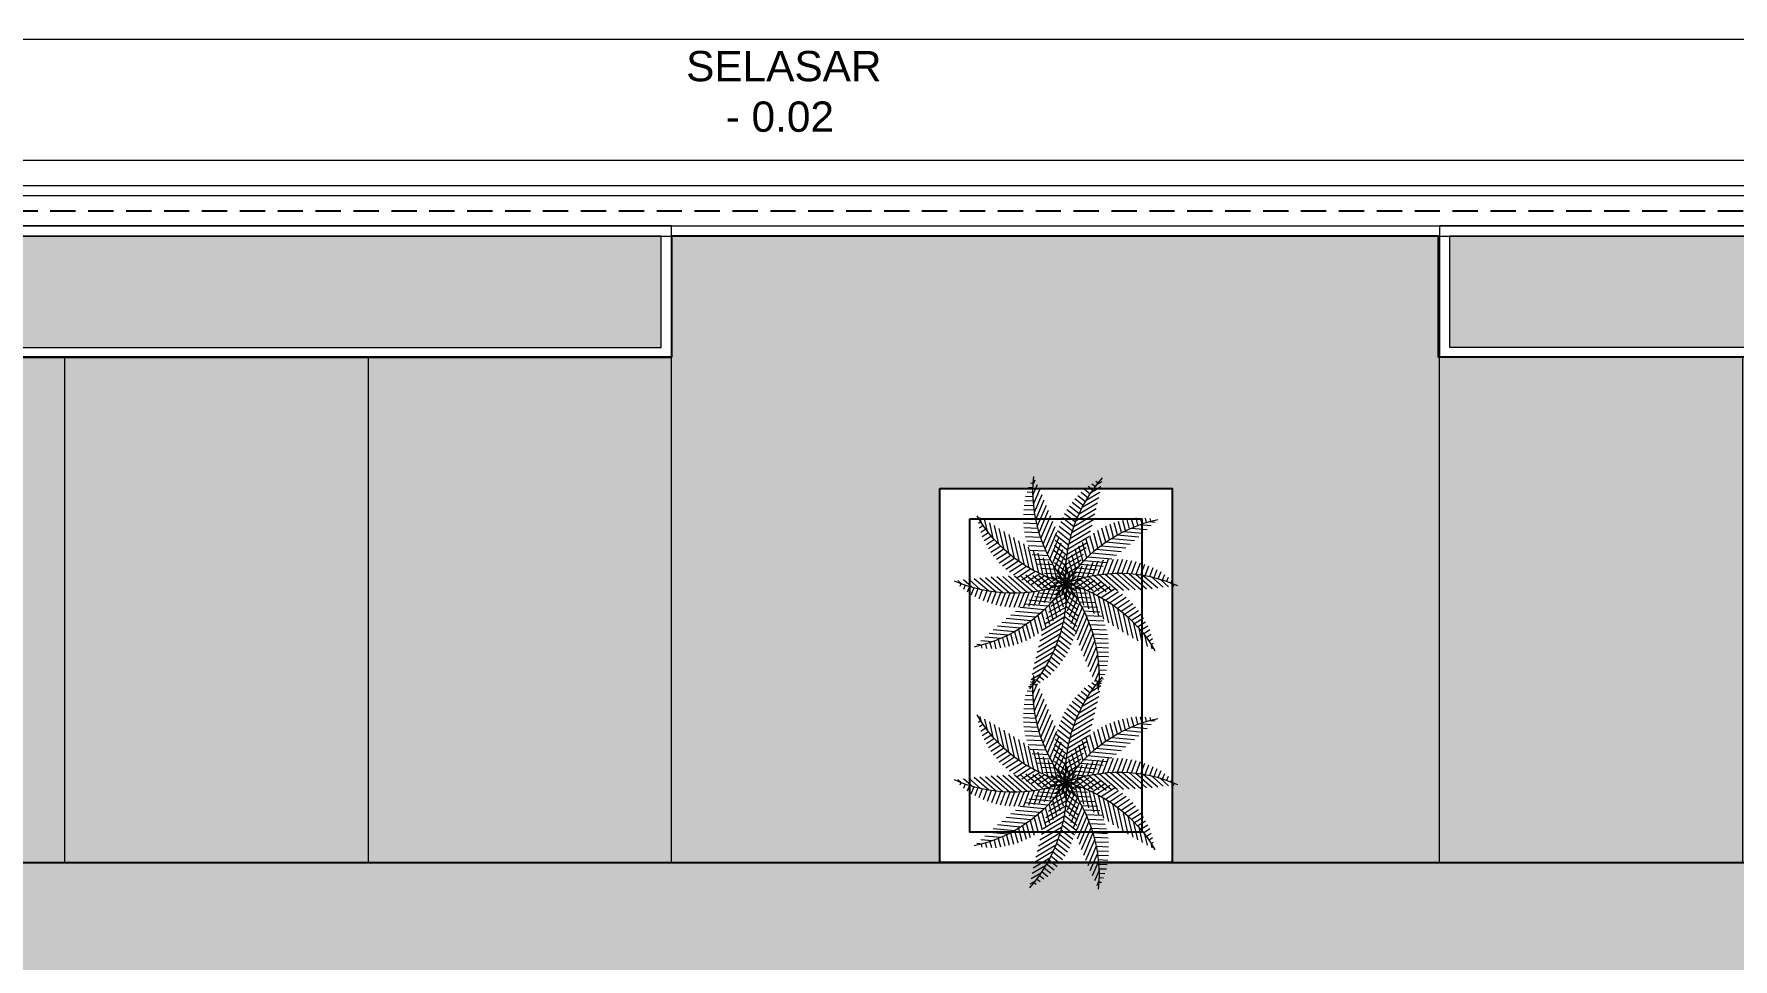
# Model space of a CAD drawing. Header units: inches. Extents: x 0 to 558, y -1 to 295.
# Drawn here: x 326.28 to 343.09, y 124.32 to 133.47 of the extents above; entities that cross this region are included whole.
import ezdxf

# ---------------------------------------------------------------- set-up
doc = ezdxf.new("R2010")
doc.units = ezdxf.units.IN
doc.header["$MEASUREMENT"] = 0
doc.linetypes.add('$0$HIDDEN', pattern=[0.375, 0.25, -0.125])
for name, color, linetype, lineweight in [('ARSIR', 31, 'Continuous', 5), ('ARSIR BETON', 8, 'Continuous', 5), ('DINDING2', 146, 'Continuous', 5), ('lan', 7, 'Continuous', 15), ('NOT', 7, 'Continuous', 20), ('POHON', 98, 'Continuous', 5), ('RUMPUT', 93, 'Continuous', 0), ('SANITAIR', 15, 'Continuous', 9)]:
    doc.layers.add(name, color=color, linetype=linetype, lineweight=lineweight)
doc.layers.add('as', color=1, linetype='Continuous', plot=False)
doc.layers.add('dinding', color=3, linetype='Continuous')
doc.layers.add('LANTAI', color=57, linetype='Continuous')
doc.styles.get("Standard").update_dxf_attribs({"font": 'arial.ttf'})
pattern_1 = [(86.66969, (37.0798, 226.14725), (-0.5066041, 0.569206), [0.142875, -0.934755]), (41.66969, (37.0798, 226.14725), (-0.5066045, 0.5692064), [0.142875, -0.619125]), (131.66969, (37.0798, 226.14725), (-0.5692064, -0.5066045), [0.142875, -0.619125])]

# ---------------------------------------------------------------- blocks, each defined once
blk = doc.blocks.new('DEN-1 BLOK 2')
blk.add_lwpolyline([(25.05, -0.595), (68.1, -0.595)])
at = {"layer": 'as', "linetype": '$0$HIDDEN'}
blk.add_line((0.45, -2.295), (86.35, -2.295), dxfattribs=at)
at = {"layer": 'lan'}
blk.add_line((0.45, -1.795), (86.35, -1.795), dxfattribs=at)
at = {"layer": 'SANITAIR'}
for p, q in [((0.45, -2.045), (86.35, -2.045)), ((0.45, -2.145), (86.35, -2.145)), ((0.45, -2.445), (86.35, -2.445)), ((0.45, -2.545), (86.35, -2.545))]:
    blk.add_line(p, q, dxfattribs=at)
at = {"layer": 'NOT', "insert": (39.365, -0.713), "char_height": 0.3, "attachment_point": 1}
blk.add_mtext_dynamic_manual_height_columns('\\pi0.37623;SELASAR\\P\\pi0.76779;- 0.02', width=2.66173, gutter_width=1, heights=[0], dxfattribs=at)
blk = doc.blocks.new('A$C08441736')
at = {"color": 82}
for p, q in [((0.029, 0.676), (-0.025, 0.737)), ((0.006, 0.747), (-0.02, 0.776)), ((0.003, 0.755), (0.022, 0.762)), ((0.014, 0.725), (0.044, 0.736)), ((0.065, 0.502), (-0.037, 0.619)), ((0.057, 0.555), (-0.033, 0.659)), ((0.046, 0.613), (-0.029, 0.698)), ((0.024, 0.694), (0.064, 0.709)), ((0.033, 0.663), (0.085, 0.683)), ((0.041, 0.632), (0.098, 0.654)), ((0.048, 0.601), (0.113, 0.625)), ((-0.267, 0.469), (-0.221, 0.539)), ((-0.244, 0.446), (-0.195, 0.52)), ((-0.222, 0.421), (-0.17, 0.5)), ((0.072, 0.362), (-0.046, 0.496)), ((0.071, 0.406), (-0.044, 0.537)), ((0.069, 0.453), (-0.04, 0.578)), ((0.055, 0.569), (0.126, 0.596)), ((0.06, 0.537), (0.138, 0.566)), ((0.065, 0.504), (0.148, 0.535)), ((0.068, 0.471), (0.157, 0.504)), ((-0.21, 0.407), (-0.373, 0.444)), ((-0.181, 0.371), (-0.351, 0.409)), ((-0.155, 0.335), (-0.329, 0.374)), ((-0.2, 0.395), (-0.145, 0.479)), ((-0.179, 0.369), (-0.122, 0.456)), ((-0.159, 0.341), (-0.1, 0.431)), ((-0.14, 0.313), (-0.079, 0.405)), ((-0.121, 0.283), (-0.059, 0.377)), ((0.062, 0.239), (-0.052, 0.37)), ((0.067, 0.278), (-0.05, 0.412)), ((0.07, 0.319), (-0.048, 0.454)), ((0.07, 0.438), (0.164, 0.473)), ((0.071, 0.335), (0.174, 0.374)), ((0.072, 0.404), (0.169, 0.44)), ((0.072, 0.37), (0.173, 0.407)), ((-0.131, 0.299), (-0.306, 0.339)), ((-0.11, 0.265), (-0.283, 0.304)), ((-0.09, 0.23), (-0.259, 0.269)), ((-0.103, 0.252), (-0.04, 0.348)), ((-0.085, 0.22), (-0.022, 0.316)), ((-0.069, 0.187), (-0.006, 0.283)), ((0.049, 0.165), (-0.058, 0.288)), ((0.056, 0.202), (-0.053, 0.326)), ((-0.053, 0.153), (0.009, 0.247)), ((0.061, 0.228), (0.168, 0.269)), ((0.065, 0.264), (0.172, 0.305)), ((0.069, 0.3), (0.174, 0.34)), ((0.137, 0.105), (0.122, 0.267)), ((0.164, 0.13), (0.149, 0.295)), ((0.191, 0.157), (0.175, 0.329)), ((0.218, 0.186), (0.202, 0.363)), ((-0.208, 0.133), (-0.367, 0.065)), ((-0.073, 0.196), (-0.235, 0.233)), ((-0.057, 0.163), (-0.216, 0.199)), ((-0.198, 0.128), (-0.204, 0.243)), ((-0.043, 0.13), (-0.183, 0.161)), ((-0.166, 0.111), (-0.171, 0.225)), ((-0.03, 0.097), (-0.157, 0.125)), ((-0.133, 0.093), (-0.138, 0.205)), ((-0.1, 0.072), (-0.105, 0.181)), ((-0.066, 0.05), (-0.071, 0.154)), ((0.041, 0.13), (-0.054, 0.238)), ((0.032, 0.096), (-0.053, 0.194)), ((0.022, 0.063), (-0.052, 0.148)), ((-0.038, 0.117), (0.022, 0.208)), ((-0.033, 0.026), (-0.038, 0.122)), ((-0.024, 0.08), (0.033, 0.167)), ((0.038, 0.117), (0.14, 0.156)), ((0.055, 0.038), (0.045, 0.151)), ((0.047, 0.155), (0.152, 0.194)), ((0.055, 0.192), (0.162, 0.232)), ((0.083, 0.059), (0.071, 0.188)), ((0.11, 0.081), (0.097, 0.224)), ((0.137, 0.001), (0.21, 0.125)), ((-0.174, 0.116), (-0.327, 0.051)), ((-0.142, 0.098), (-0.291, 0.034)), ((-0.199, -0.007), (-0.271, 0.082)), ((-0.111, 0.08), (-0.243, 0.023)), ((-0.162, -0.003), (-0.232, 0.085)), ((-0.081, 0.06), (-0.201, 0.009)), ((-0.123, 0), (-0.191, 0.085)), ((-0.101, 0.001), (-0.168, -0.11)), ((-0.053, 0.041), (-0.157, -0.004)), ((-0.083, 0.002), (-0.148, 0.083)), ((-0.019, 0.064), (-0.129, 0.089)), ((-0.035, -0.024), (-0.128, 0.002)), ((-0.067, 0.002), (-0.125, -0.096)), ((-0.026, 0.021), (-0.113, -0.017)), ((-0.042, 0.002), (-0.102, 0.077)), ((-0.009, 0.032), (-0.101, 0.053)), ((0, 0), (-0.082, 0.023)), ((-0.033, 0.001), (-0.082, -0.08)), ((0, 0), (-0.072, 0.016)), ((0, 0), (-0.053, 0.066)), ((0.012, 0.031), (-0.051, 0.102)), ((0, 0), (-0.049, 0.056)), ((-0.012, 0.041), (0.041, 0.121)), ((0, 0), (-0.007, 0.074)), ((0, 0), (-0.004, 0.085)), ((0, 0), (0.047, 0.071)), ((0, 0), (0.038, 0.064)), ((0, 0), (0.079, 0.03)), ((0, 0), (0.068, 0.029)), ((0.015, 0.04), (0.105, 0.074)), ((0.028, 0.018), (0.019, 0.113)), ((0.026, -0.021), (0.113, 0.017)), ((0.027, 0.079), (0.125, 0.115)), ((0.033, -0.001), (0.082, 0.08)), ((0.035, 0.024), (0.128, -0.002)), ((0.053, -0.041), (0.157, 0.004)), ((0.067, -0.002), (0.125, 0.096)), ((0.068, 0.048), (0.169, 0.02)), ((0.1, 0.072), (0.205, 0.043)), ((0.101, -0.001), (0.168, 0.11)), ((0.123, 0), (0.191, -0.085)), ((0.162, 0.003), (0.232, -0.085)), ((-0.209, -0.009), (-0.294, -0.151)), ((-0.183, -0.149), (-0.294, -0.119)), ((-0.157, -0.123), (-0.267, -0.093)), ((-0.173, -0.004), (-0.256, -0.144)), ((-0.129, -0.098), (-0.238, -0.068)), ((-0.137, -0.001), (-0.21, -0.125)), ((-0.1, -0.072), (-0.205, -0.043)), ((-0.068, -0.048), (-0.169, -0.02)), ((-0.038, -0.117), (-0.14, -0.156)), ((-0.137, -0.105), (-0.122, -0.267)), ((-0.027, -0.079), (-0.125, -0.115)), ((-0.11, -0.081), (-0.097, -0.224)), ((-0.015, -0.04), (-0.105, -0.074)), ((-0.083, -0.059), (-0.071, -0.188)), ((0, 0), (-0.079, -0.03)), ((0, 0), (-0.068, -0.029)), ((-0.055, -0.038), (-0.045, -0.151)), ((0, 0), (-0.047, -0.071)), ((0.012, -0.041), (-0.041, -0.121)), ((0, 0), (-0.038, -0.064)), ((0.024, -0.08), (-0.033, -0.167)), ((-0.032, -0.096), (0.053, -0.194)), ((-0.028, -0.018), (-0.019, -0.113)), ((-0.022, -0.063), (0.052, -0.148)), ((0.038, -0.117), (-0.022, -0.208)), ((-0.012, -0.031), (0.051, -0.102)), ((0, 0), (0.072, -0.016)), ((0, 0), (0.004, -0.085)), ((0, 0), (0.053, -0.066)), ((0, 0), (0.082, -0.023)), ((0, 0), (0.007, -0.074)), ((0, 0), (0.049, -0.056)), ((0.009, -0.032), (0.101, -0.053)), ((0.019, -0.064), (0.129, -0.089)), ((0.03, -0.097), (0.157, -0.125)), ((0.033, -0.026), (0.038, -0.122)), ((0.042, -0.002), (0.102, -0.077)), ((0.066, -0.05), (0.071, -0.154)), ((0.081, -0.06), (0.201, -0.009)), ((0.083, -0.002), (0.148, -0.083)), ((0.1, -0.072), (0.105, -0.181)), ((0.133, -0.093), (0.138, -0.205)), ((0.166, -0.111), (0.171, -0.225)), ((-0.208, -0.176), (-0.318, -0.145)), ((-0.244, -0.217), (-0.228, -0.396)), ((-0.218, -0.186), (-0.202, -0.363)), ((-0.191, -0.157), (-0.175, -0.329)), ((-0.061, -0.228), (-0.168, -0.269)), ((-0.164, -0.13), (-0.149, -0.295)), ((-0.055, -0.192), (-0.162, -0.232)), ((-0.047, -0.155), (-0.152, -0.194)), ((-0.062, -0.239), (0.052, -0.37)), ((-0.056, -0.202), (0.053, -0.326)), ((-0.049, -0.165), (0.058, -0.288)), ((-0.041, -0.13), (0.054, -0.238)), ((0.053, -0.153), (-0.009, -0.247)), ((0.069, -0.187), (0.006, -0.283)), ((0.085, -0.22), (0.022, -0.316)), ((0.043, -0.13), (0.183, -0.161)), ((0.057, -0.163), (0.216, -0.199)), ((0.198, -0.128), (0.204, -0.243)), ((-0.069, -0.3), (-0.174, -0.34)), ((-0.071, -0.335), (-0.174, -0.374)), ((-0.065, -0.264), (-0.172, -0.305)), ((-0.072, -0.362), (0.046, -0.496)), ((-0.07, -0.319), (0.048, -0.454)), ((-0.067, -0.278), (0.05, -0.412)), ((0.103, -0.252), (0.04, -0.348)), ((0.121, -0.283), (0.059, -0.377)), ((0.14, -0.313), (0.079, -0.405)), ((-0.072, -0.37), (-0.173, -0.407)), ((-0.072, -0.404), (-0.169, -0.44)), ((-0.07, -0.438), (-0.164, -0.473)), ((-0.068, -0.471), (-0.157, -0.504)), ((-0.071, -0.406), (0.044, -0.537)), ((-0.069, -0.453), (0.04, -0.578)), ((-0.065, -0.504), (-0.148, -0.535)), ((-0.06, -0.537), (-0.138, -0.566)), ((-0.055, -0.569), (-0.126, -0.596)), ((-0.048, -0.601), (-0.113, -0.625)), ((-0.065, -0.502), (0.037, -0.619)), ((-0.057, -0.555), (0.033, -0.659)), ((-0.041, -0.632), (-0.098, -0.654)), ((-0.033, -0.663), (-0.085, -0.683)), ((-0.024, -0.694), (-0.064, -0.709)), ((-0.046, -0.613), (0.029, -0.698)), ((-0.014, -0.725), (-0.044, -0.736)), ((-0.029, -0.676), (0.025, -0.737)), ((-0.003, -0.755), (-0.022, -0.762)), ((-0.006, -0.747), (0.02, -0.776))]:
    blk.add_line(p, q, dxfattribs=at)
at = {"color": 60}
for p, q in [((-0.435, 0.608), (-0.472, 0.616)), ((-0.441, 0.612), (-0.43, 0.629)), ((-0.415, 0.594), (-0.397, 0.621)), ((-0.389, 0.576), (-0.365, 0.611)), ((-0.373, 0.564), (-0.453, 0.582)), ((-0.323, 0.523), (-0.434, 0.548)), ((-0.28, 0.483), (-0.414, 0.513)), ((-0.363, 0.556), (-0.333, 0.602)), ((-0.338, 0.536), (-0.305, 0.587)), ((-0.314, 0.514), (-0.276, 0.572)), ((-0.29, 0.492), (-0.248, 0.556)), ((-0.243, 0.445), (-0.394, 0.479)), ((-0.717, 0.236), (-0.718, 0.256)), ((-0.685, 0.237), (-0.686, 0.269)), ((-0.653, 0.237), (-0.655, 0.28)), ((-0.621, 0.236), (-0.623, 0.292)), ((-0.589, 0.235), (-0.591, 0.295)), ((-0.556, 0.232), (-0.559, 0.301)), ((-0.524, 0.228), (-0.527, 0.304)), ((-0.492, 0.223), (-0.495, 0.306)), ((-0.459, 0.217), (-0.463, 0.306)), ((-0.427, 0.21), (-0.431, 0.305)), ((-0.394, 0.202), (-0.399, 0.302)), ((-0.362, 0.193), (-0.367, 0.297)), ((-0.329, 0.182), (-0.334, 0.29)), ((-0.297, 0.171), (-0.302, 0.281)), ((-0.264, 0.158), (-0.269, 0.271)), ((-0.709, 0.236), (-0.744, 0.221)), ((-0.634, 0.237), (-0.709, 0.205)), ((-0.569, 0.233), (-0.673, 0.188)), ((-0.511, 0.226), (-0.637, 0.172)), ((-0.458, 0.217), (-0.6, 0.156)), ((-0.409, 0.206), (-0.562, 0.14)), ((-0.364, 0.193), (-0.525, 0.125)), ((-0.322, 0.18), (-0.486, 0.109)), ((-0.282, 0.165), (-0.447, 0.094)), ((-0.244, 0.15), (-0.408, 0.079)), ((-0.438, -0.068), (-0.5, 0.01)), ((-0.406, -0.057), (-0.471, 0.025)), ((-0.374, -0.046), (-0.441, 0.038)), ((-0.34, -0.036), (-0.409, 0.05)), ((-0.306, -0.027), (-0.377, 0.061)), ((-0.272, -0.02), (-0.343, 0.07)), ((-0.236, -0.013), (-0.308, 0.077)), ((-0.614, -0.156), (-0.652, -0.109)), ((-0.586, -0.139), (-0.629, -0.086)), ((-0.546, -0.117), (-0.616, -0.235)), ((-0.558, -0.124), (-0.606, -0.064)), ((-0.529, -0.109), (-0.581, -0.044)), ((-0.498, -0.094), (-0.577, -0.226)), ((-0.499, -0.094), (-0.555, -0.024)), ((-0.452, -0.074), (-0.537, -0.217)), ((-0.469, -0.081), (-0.528, -0.007)), ((-0.408, -0.057), (-0.498, -0.207)), ((-0.366, -0.044), (-0.458, -0.197)), ((-0.325, -0.032), (-0.417, -0.187)), ((-0.285, -0.023), (-0.376, -0.175)), ((-0.247, -0.015), (-0.335, -0.163)), ((-0.712, -0.226), (-0.732, -0.259)), ((-0.719, -0.231), (-0.731, -0.215)), ((-0.693, -0.211), (-0.713, -0.186)), ((-0.668, -0.192), (-0.694, -0.159)), ((-0.652, -0.181), (-0.694, -0.251)), ((-0.641, -0.174), (-0.676, -0.13)), ((-0.597, -0.146), (-0.655, -0.243)), ((-0.275, -0.257), (-0.379, -0.228)), ((-0.254, -0.229), (-0.361, -0.2)), ((-0.232, -0.202), (-0.341, -0.172)), ((-0.348, -0.37), (-0.435, -0.346)), ((-0.332, -0.341), (-0.423, -0.316)), ((-0.314, -0.313), (-0.41, -0.286)), ((-0.295, -0.285), (-0.396, -0.257)), ((-0.322, -0.326), (-0.307, -0.492)), ((-0.297, -0.286), (-0.281, -0.46)), ((-0.27, -0.25), (-0.254, -0.429)), ((-0.405, -0.487), (-0.464, -0.471)), ((-0.392, -0.457), (-0.459, -0.439)), ((-0.379, -0.428), (-0.452, -0.408)), ((-0.364, -0.399), (-0.444, -0.377)), ((-0.397, -0.469), (-0.387, -0.582)), ((-0.373, -0.416), (-0.36, -0.552)), ((-0.348, -0.368), (-0.334, -0.522)), ((-0.417, -0.517), (-0.47, -0.503)), ((-0.427, -0.548), (-0.468, -0.536)), ((-0.437, -0.578), (-0.468, -0.57)), ((-0.446, -0.609), (-0.466, -0.604)), ((-0.444, -0.601), (-0.44, -0.64)), ((-0.421, -0.529), (-0.414, -0.611))]:
    blk.add_line(p, q, dxfattribs=at)
for p, q in [((0.421, 0.529), (0.414, 0.611)), ((0.444, 0.601), (0.44, 0.64)), ((0.322, 0.326), (0.307, 0.492)), ((0.348, 0.368), (0.334, 0.522)), ((0.373, 0.416), (0.36, 0.552)), ((0.397, 0.469), (0.387, 0.582)), ((0.417, 0.517), (0.47, 0.503)), ((0.427, 0.548), (0.468, 0.536)), ((0.437, 0.578), (0.468, 0.57)), ((0.446, 0.609), (0.466, 0.604)), ((0.27, 0.25), (0.254, 0.429)), ((0.297, 0.286), (0.281, 0.46)), ((0.348, 0.37), (0.435, 0.346)), ((0.364, 0.399), (0.444, 0.377)), ((0.379, 0.428), (0.452, 0.408)), ((0.392, 0.457), (0.459, 0.439)), ((0.405, 0.487), (0.464, 0.471)), ((0.275, 0.257), (0.379, 0.228)), ((0.295, 0.285), (0.396, 0.257)), ((0.314, 0.313), (0.41, 0.286)), ((0.332, 0.341), (0.423, 0.316)), ((0.652, 0.181), (0.694, 0.251)), ((0.712, 0.226), (0.732, 0.259)), ((0.157, 0.123), (0.267, 0.093)), ((0.183, 0.149), (0.294, 0.119)), ((0.208, 0.176), (0.318, 0.145)), ((0.209, 0.009), (0.294, 0.151)), ((0.232, 0.202), (0.341, 0.172)), ((0.247, 0.015), (0.335, 0.163)), ((0.254, 0.229), (0.361, 0.2)), ((0.285, 0.023), (0.376, 0.175)), ((0.325, 0.032), (0.417, 0.187)), ((0.366, 0.044), (0.458, 0.197)), ((0.408, 0.057), (0.498, 0.207)), ((0.452, 0.074), (0.537, 0.217)), ((0.498, 0.094), (0.577, 0.226)), ((0.546, 0.117), (0.616, 0.235)), ((0.558, 0.124), (0.606, 0.064)), ((0.586, 0.139), (0.629, 0.086)), ((0.597, 0.146), (0.655, 0.243)), ((0.614, 0.156), (0.652, 0.109)), ((0.641, 0.174), (0.676, 0.13)), ((0.668, 0.192), (0.694, 0.159)), ((0.693, 0.211), (0.713, 0.186)), ((0.719, 0.231), (0.731, 0.215)), ((0.199, 0.007), (0.271, -0.082)), ((0.236, 0.013), (0.308, -0.077)), ((0.272, 0.02), (0.343, -0.07)), ((0.306, 0.027), (0.377, -0.061)), ((0.34, 0.036), (0.409, -0.05)), ((0.374, 0.046), (0.441, -0.038)), ((0.406, 0.057), (0.471, -0.025)), ((0.438, 0.068), (0.5, -0.01)), ((0.469, 0.081), (0.528, 0.007)), ((0.499, 0.094), (0.555, 0.024)), ((0.529, 0.109), (0.581, 0.044)), ((0.142, -0.098), (0.291, -0.034)), ((0.174, -0.116), (0.327, -0.051)), ((0.208, -0.133), (0.367, -0.065)), ((0.244, -0.15), (0.408, -0.079)), ((0.282, -0.165), (0.447, -0.094)), ((0.322, -0.18), (0.486, -0.109)), ((0.09, -0.23), (0.259, -0.269)), ((0.264, -0.158), (0.269, -0.271)), ((0.297, -0.171), (0.302, -0.281)), ((0.329, -0.182), (0.334, -0.29)), ((0.362, -0.193), (0.367, -0.297)), ((0.364, -0.193), (0.525, -0.125)), ((0.394, -0.202), (0.399, -0.302)), ((0.409, -0.206), (0.562, -0.14)), ((0.427, -0.21), (0.431, -0.305)), ((0.458, -0.217), (0.6, -0.156)), ((0.459, -0.217), (0.463, -0.306)), ((0.492, -0.223), (0.495, -0.306)), ((0.511, -0.226), (0.637, -0.172)), ((0.524, -0.228), (0.527, -0.304)), ((0.556, -0.232), (0.559, -0.301)), ((0.569, -0.233), (0.673, -0.188)), ((0.589, -0.235), (0.591, -0.295)), ((0.621, -0.236), (0.623, -0.292)), ((0.634, -0.237), (0.709, -0.205)), ((0.653, -0.237), (0.655, -0.28)), ((0.685, -0.237), (0.686, -0.269)), ((0.709, -0.236), (0.744, -0.221)), ((0.717, -0.236), (0.718, -0.256)), ((0.159, -0.341), (0.1, -0.431)), ((0.11, -0.265), (0.283, -0.304)), ((0.131, -0.299), (0.306, -0.339)), ((0.155, -0.335), (0.329, -0.374)), ((0.179, -0.369), (0.122, -0.456)), ((0.2, -0.395), (0.145, -0.479)), ((0.222, -0.421), (0.17, -0.5)), ((0.181, -0.371), (0.351, -0.409)), ((0.244, -0.446), (0.195, -0.52)), ((0.21, -0.407), (0.373, -0.444)), ((0.267, -0.469), (0.221, -0.539)), ((0.243, -0.445), (0.394, -0.479)), ((0.28, -0.483), (0.414, -0.513)), ((0.29, -0.492), (0.248, -0.556)), ((0.314, -0.514), (0.276, -0.572)), ((0.338, -0.536), (0.305, -0.587)), ((0.323, -0.523), (0.434, -0.548)), ((0.363, -0.556), (0.333, -0.602)), ((0.389, -0.576), (0.365, -0.611)), ((0.373, -0.564), (0.453, -0.582)), ((0.415, -0.594), (0.397, -0.621)), ((0.435, -0.608), (0.472, -0.616)), ((0.441, -0.612), (0.43, -0.629))]:
    blk.add_line(p, q)
at = {"color": 106}
for p, q in [((0.244, 0.217), (0.228, 0.396)), ((0.173, 0.004), (0.256, 0.144)), ((0.129, 0.098), (0.238, 0.068)), ((0.111, -0.08), (0.243, -0.023)), ((0.073, -0.196), (0.235, -0.233)), ((0.231, -0.144), (0.236, -0.258))]:
    blk.add_line(p, q, dxfattribs=at)
at = {"color": 85}
blk.add_line((-0.231, 0.144), (-0.236, 0.258), dxfattribs=at)
at = {"color": 82}
for centre, start, end in [((-0.975, 0.381), 338.6598, 23.6829), ((-1.013, -0.265), 14.6598, 59.6829), ((-0.664, -0.81), 50.6598, 95.6829), ((-0.061, -1.045), 86.6598, 131.6829), ((0.565, -0.882), 122.6598, 167.6829), ((0.975, -0.381), 158.6598, 203.6829)]:
    blk.add_arc(centre, 1.047, start, end, dxfattribs=at)
for centre, start, end in [((-0.565, 0.882), 302.6598, 347.6829), ((0.061, 1.045), 266.6598, 311.6829), ((0.664, 0.81), 230.6598, 275.6829), ((1.013, 0.265), 194.6598, 239.6829)]:
    blk.add_arc(centre, 1.047, start, end)

msp = doc.modelspace()

# ---------------------------------------------------------------- hatches: boundary and pattern name
at = {"layer": 'ARSIR'}
h = msp.add_hatch(dxfattribs=at)
h.set_pattern_fill('AR-HBONE', color=256, scale=0.1, style=0)
h.set_pattern_definition([(48.3303, (269.9467, 118.0756), (-0.0328619, 0.5647301), [1.2, -0.4]), (138.3303, (270.2126, 118.37438), (-0.0328619, 0.5647301), [1.2, -0.4])])
edge = h.paths.add_edge_path()
edge.add_line((395.42, 171.6524), (394.22, 171.6524))
edge.add_line((394.22, 171.6524), (394.22, 133.2715))
edge.add_arc((380.22, 133.2715), 14, 270, 360, ccw=False)
edge.add_line((380.22, 119.2715), (283.2125, 119.2715))
edge.add_line((283.2125, 119.2715), (283.2125, 118.0715))
edge.add_line((283.2125, 118.0715), (380.22, 118.0715))
edge.add_arc((380.22, 133.2715), 15.2, 270, 360)
edge.add_line((395.42, 133.2715), (395.42, 171.6524))
h = msp.add_hatch(dxfattribs=at)
h.set_pattern_fill('HEX', color=256, scale=0.05, style=0)
h.set_pattern_definition([(0, (146.7698, 226.14725), (0, 0.274963), [0.15875, -0.3175]), (120, (146.7698, 226.14725), (-0.23812494, -0.1374815), [0.15875, -0.3175]), (60, (146.92855, 226.14725), (-0.23812494, 0.1374815), [0.15875, -0.3175])])
h.paths.add_polyline_path([(337.5373, 128.9715), (337.5373, 125.2715), (370.1722, 125.2715), (370.1722, 130.2715), (340.1722, 130.2715), (340.1722, 131.4715), (332.5823, 131.4715), (332.5823, 130.2715), (296.5823, 130.2715), (296.5823, 125.2715), (335.2373, 125.2715), (335.2373, 128.9715)])
at = {"layer": 'ARSIR BETON'}
h = msp.add_hatch(dxfattribs=at)
h.set_pattern_fill('AR-HBONE', color=256, scale=0.004, style=0)
h.set_pattern_definition([(45, (37.0798, 226.14725), (6e-17, 0.5747364), [1.2192, -0.4064]), (135, (37.36716, 226.4346), (6e-17, 0.5747364), [1.2192, -0.4064])])
edge = h.paths.add_edge_path()
edge.add_arc((191.2828, 190.0679), 14, 90, 180)
edge.add_line((177.2828, 190.0679), (177.2828, 133.2715))
edge.add_arc((191.2827, 133.2715), 14, 179.99992, 263.11919)
edge.add_line((189.6055, 119.3724), (189.6055, 112.3227))
edge.add_line((189.6055, 112.3227), (189.7055, 112.3227))
edge.add_line((189.7055, 112.3227), (189.7055, 112.2227))
edge.add_line((189.7055, 112.2227), (201.7055, 112.2227))
edge.add_line((201.7055, 112.2227), (201.7055, 119.2715))
edge.add_line((201.7055, 119.2715), (380.22, 119.2715))
edge.add_arc((380.22, 133.2715), 14, 270, 360)
edge.add_line((394.22, 133.2715), (394.22, 186.8365))
edge.add_arc((380.07, 186.8365), 14.15, 0.00002, 89.99998)
edge.add_line((380.07, 200.9865), (288.3873, 200.9865))
edge.add_arc((288.3873, 203.9865), 3, 180, 270, ccw=False)
edge.add_line((285.3873, 203.9865), (285.3986, 204.9823))
edge.add_line((285.3986, 204.9823), (271.3873, 205.1475))
edge.add_line((271.3873, 205.1475), (271.3873, 204.9086))
edge.add_arc((270.5466, 204.9086), 0.8408, 270, 359.99999, ccw=False)
edge.add_line((270.5466, 204.0679), (191.2828, 204.0679))
edge = h.paths.add_edge_path()
edge.add_line((191.2672, 197.9562), (265.7566, 197.9585))
edge.add_arc((265.7568, 189.203), 8.7555, 41.343, 90.00169, ccw=False)
edge.add_line((272.3302, 194.9865), (332.5823, 194.9865))
edge.add_line((332.5823, 194.9865), (332.5823, 191.8715))
edge.add_line((332.5823, 191.8715), (340.1822, 191.8715))
edge.add_line((340.1822, 191.8715), (340.1822, 194.9865))
edge.add_line((340.1822, 194.9865), (380.07, 194.9865))
edge.add_arc((380.07, 186.8365), 8.15, 0, 90, ccw=False)
edge.add_line((388.22, 186.8365), (388.22, 163.1715))
edge.add_line((388.22, 163.1715), (388.22, 157.7117))
edge.add_line((388.22, 157.7117), (388.22, 133.2715))
edge.add_arc((380.22, 133.2715), 8, -90, 0, ccw=False)
edge.add_line((380.22, 125.2715), (191.2828, 125.2715))
edge.add_arc((191.185, 133.1732), 7.9023, 180.12317, 270.70845, ccw=False)
edge.add_line((183.2828, 133.1562), (183.2675, 189.9541))
edge.add_arc((191.2675, 189.9563), 8, 90.00169, 180.01541, ccw=False)
at = {"layer": 'RUMPUT'}
h = msp.add_hatch(dxfattribs=at)
h.set_pattern_fill('GRASS', color=256, scale=0.03, angle=356.66969, style=0)
h.set_pattern_definition(pattern_1)
edge = h.paths.add_edge_path()
edge.add_line((394.22, 171.6524), (402.698, 171.6524))
edge.add_line((402.698, 171.6524), (406.8633, 171.9326))
edge.add_line((406.8633, 171.9326), (407.1349, 173.6574))
edge.add_line((407.1349, 173.6574), (416.4205, 172.1948))
edge.add_line((416.4205, 172.1948), (417.0895, 176.4425))
edge.add_line((417.0895, 176.4425), (434.0908, 173.7645))
edge.add_line((434.0908, 173.7645), (442.2259, 174.3118))
edge.add_line((442.2259, 174.3118), (445.141, 192.7643))
edge.add_line((445.141, 192.7643), (418.5729, 196.9616))
edge.add_line((418.5729, 196.9616), (402.3997, 199.5091))
edge.add_line((402.3997, 199.5091), (401.9329, 196.5456))
edge.add_line((401.9329, 196.5456), (390.18, 198.3869))
edge.add_arc((380.07, 186.8365), 15.35, 48.80437, 90)
edge.add_line((380.07, 202.1865), (288.3873, 202.1865))
edge.add_arc((288.3873, 203.9865), 1.8, 180, 270, ccw=False)
edge.add_line((286.5873, 203.9865), (286.5873, 204.7646))
edge.add_line((286.5873, 204.7646), (489.7232, 202.4653))
edge.add_line((489.7232, 202.4653), (489.009, 190.7748))
edge.add_line((489.009, 190.7748), (447.5074, 192.7549))
edge.add_line((447.5074, 192.7549), (448.3956, 174.0667))
edge.add_line((448.3956, 174.0667), (421.3302, 172.0652))
edge.add_line((421.3302, 172.0652), (401.0645, 170.836))
edge.add_line((401.0645, 170.836), (400.9341, 157.9843))
edge.add_line((400.9341, 157.9843), (400.8036, 145.1327))
edge.add_line((400.8036, 145.1327), (400.9017, 135.2859))
edge.add_line((400.9017, 135.2859), (401.5003, 132.6794))
edge.add_line((401.5003, 132.6794), (401.2595, 116.478))
edge.add_line((401.2595, 116.478), (378.6535, 115.7086))
edge.add_line((378.6535, 115.7086), (368.9216, 115.7377))
edge.add_line((368.9216, 115.7377), (346.0892, 112.9076))
edge.add_line((346.0892, 112.9076), (341.1309, 112.1001))
edge.add_line((341.1309, 112.1001), (333.7244, 111.8362))
edge.add_line((333.7244, 111.8362), (331.0738, 112.2718))
edge.add_line((331.0738, 112.2718), (324.3803, 115.2754))
edge.add_line((324.3803, 115.2754), (321.6092, 115.9684))
edge.add_line((321.6092, 115.9684), (289.1333, 113.6571))
edge.add_line((289.1333, 113.6571), (289.1333, 118.0715))
edge.add_line((289.1333, 118.0715), (380.22, 118.0715))
edge.add_arc((380.22, 133.2715), 15.2, 270, 360)
edge.add_line((395.42, 133.2715), (395.42, 171.6524))
h = msp.add_hatch(dxfattribs=at)
h.set_pattern_fill('GRASS', color=256, scale=0.03, angle=356.66969, style=0)
h.set_pattern_definition(pattern_1)
edge = h.paths.add_edge_path()
edge.add_line((344.5373, 163.1715), (345.8998, 163.1715))
edge.add_line((345.8998, 163.1715), (345.8998, 163.2715))
edge.add_line((345.8998, 163.2715), (386.92, 163.2715))
edge.add_line((386.92, 163.2715), (386.92, 186.8365))
edge.add_arc((380.07, 186.8365), 6.85, 0, 90)
edge.add_line((380.07, 193.6865), (340.2822, 193.6865))
edge.add_line((340.2822, 193.6865), (340.2822, 191.8715))
edge.add_line((340.2822, 191.8715), (379.3378, 191.8715))
edge.add_arc((379.3373, 189.1215), 2.75, 0.00019, 89.98953, ccw=False)
edge.add_line((382.0873, 189.1215), (382.0873, 172.5215))
edge.add_line((382.0873, 172.5215), (344.5373, 172.5215))
edge.add_line((344.5373, 172.5215), (344.5373, 163.1715))
edge = h.paths.add_edge_path()
edge.add_line((345.8998, 152.6715), (344.5373, 152.6715))
edge.add_line((344.5373, 152.6715), (344.5373, 150.8215))
edge.add_line((344.5373, 150.8215), (382.0873, 150.8215))
edge.add_line((382.0873, 150.8215), (382.0873, 134.2215))
edge.add_arc((379.3373, 134.2215), 2.75, 270, 360, ccw=False)
edge.add_line((379.3373, 131.4715), (340.2822, 131.4715))
edge.add_line((340.2822, 131.4715), (340.2822, 130.3715))
edge.add_line((340.2822, 130.3715), (370.2822, 130.3715))
edge.add_line((370.2822, 130.3715), (370.2822, 126.5715))
edge.add_line((370.2822, 126.5715), (380.22, 126.5715))
edge.add_arc((380.22, 133.2715), 6.7, 270, 360)
edge.add_line((386.92, 133.2715), (386.92, 157.6117))
edge.add_line((386.92, 157.6117), (382.0873, 157.6117))
edge.add_line((382.0873, 157.6117), (382.0873, 152.5715))
edge.add_line((382.0873, 152.5715), (345.8998, 152.5715))
edge.add_line((345.8998, 152.5715), (345.8998, 152.6715))
h = msp.add_hatch(dxfattribs=at)
h.set_pattern_fill('GRASS', color=256, scale=0.03, angle=356.66969, style=0)
h.set_pattern_definition(pattern_1)
edge = h.paths.add_edge_path()
edge.add_line((296.4823, 126.5716), (296.4823, 130.3681))
edge.add_line((296.4823, 130.3681), (332.4823, 130.3681))
edge.add_line((332.4823, 130.3681), (332.4823, 131.4715))
edge.add_line((332.4823, 131.4715), (293.4373, 131.4715))
edge.add_arc((293.4373, 134.2215), 2.75, 180, 270, ccw=False)
edge.add_line((290.6873, 134.2215), (290.6873, 146.8315))
edge.add_line((290.6873, 146.8315), (266.1873, 146.8315))
edge.add_line((266.1873, 146.8315), (266.1873, 134.2215))
edge.add_arc((263.4373, 134.2215), 2.75, 270, 360, ccw=False)
edge.add_line((263.4373, 131.4715), (230.5822, 131.4715))
edge.add_line((230.5822, 131.4715), (230.5822, 125.7715))
edge.add_arc((230.9822, 125.7715), 0.4, 180, 270)
edge.add_line((230.9822, 125.3715), (231.9822, 125.3715))
edge.add_arc((231.9822, 125.7715), 0.4, 270, 360)
edge.add_line((232.3822, 125.7715), (232.3822, 130.3715))
edge.add_line((232.3822, 130.3715), (262.5822, 130.3715))
edge.add_line((262.5822, 130.3715), (262.5822, 126.5716))
edge.add_line((262.5822, 126.5716), (296.4823, 126.5716))
h.paths.add_polyline_path([(284.185, 144.4992), (284.1822, 144.4607), (288.6128, 144.1071), (288.6032, 144.0035), (288.5816, 143.7583), (288.5544, 143.513), (288.5161, 143.2733), (288.4781, 143.0337), (288.4345, 142.794), (288.3799, 142.5596), (288.3255, 142.3255), (288.1946, 141.8677), (288.1238, 141.6389), (288.0423, 141.4156), (287.9604, 141.1978), (287.8734, 140.9742), (287.7807, 140.7617), (287.6825, 140.5495), (287.579, 140.337), (287.4755, 140.1298), (287.3613, 139.9229), (287.2467, 139.7212), (287.1268, 139.5198), (287.0018, 139.3237), (286.8708, 139.1328), (286.7346, 138.9422), (286.5984, 138.7569), (286.4569, 138.5772), (286.3096, 138.3974), (286.1626, 138.2177), (286.0048, 138.0487), (285.8466, 137.8798), (285.6888, 137.7111), (285.5199, 137.553), (285.3509, 137.3952), (285.182, 137.2426), (285.0022, 137.09), (284.8225, 136.9483), (284.6427, 136.8068), (284.4574, 136.665), (284.2668, 136.5344), (284.076, 136.4034), (283.8798, 136.2783), (283.6785, 136.1585), (283.4768, 136.0439), (283.2754, 135.9349), (283.0682, 135.8262), (282.8557, 135.728), (282.6432, 135.6301), (282.431, 135.5374), (282.2129, 135.4503), (281.9949, 135.3685), (281.7716, 135.2922), (281.5483, 135.2159), (281.3194, 135.1504), (281.0905, 135.0905), (280.862, 135.0306), (280.6276, 134.9818), (280.3934, 134.9379), (280.159, 134.8944), (279.9194, 134.8619), (279.6797, 134.8292), (279.4344, 134.8073), (279.1948, 134.7909), (278.9495, 134.7801), (278.7046, 134.7745), (278.5792, 134.7745), (278.4483, 134.7745), (278.187, 134.7801), (277.9309, 134.7909), (277.6749, 134.8128), (277.4241, 134.84), (277.1736, 134.8672), (276.9231, 134.9055), (276.6723, 134.9543), (276.4271, 135.0034), (276.1822, 135.0581), (275.9425, 135.1232), (275.7025, 135.1887), (275.4684, 135.2594), (275.2343, 135.3413), (275.0054, 135.4284), (274.7766, 135.5155), (274.5477, 135.6137), (274.3244, 135.7116), (274.1064, 135.8206), (273.8886, 135.9296), (273.6761, 136.0439), (273.4636, 136.1638), (273.2567, 136.2947), (273.055, 136.4254), (272.8533, 136.5616), (272.6572, 136.6978), (272.4611, 136.8448), (272.2705, 136.9918), (272.0852, 137.1499), (271.9054, 137.3078), (271.7257, 137.4659), (271.5515, 137.6348), (271.377, 137.8038), (271.2136, 137.978), (271.0502, 138.1577), (270.8921, 138.3431), (270.7395, 138.5281), (270.5872, 138.7189), (270.4455, 138.9095), (270.3037, 139.1056), (270.1675, 139.3073), (270.0368, 139.5142), (269.9115, 139.7212), (269.6718, 140.1462), (269.5628, 140.3642), (269.454, 140.582), (269.3558, 140.8056), (269.2579, 141.0289), (269.1705, 141.2577), (269.0834, 141.4919), (269.0071, 141.7263), (268.9308, 141.9604), (268.8657, 142.2001), (268.8057, 142.4397), (268.7458, 142.685), (268.6967, 142.9302), (268.6532, 143.1751), (268.6149, 143.4259), (268.5821, 143.6764), (268.555, 143.9324), (268.5386, 144.1885), (268.5222, 144.4445), (268.517, 144.7061), (268.517, 144.8315), (284.1961, 144.8315), (284.1905, 144.7225)])

# ---------------------------------------------------------------- linework, layer by layer
at = {"layer": 'dinding'}
for points in [[(335.2373, 128.9715), (337.5373, 128.9715), (337.5373, 125.2715), (335.2373, 125.2715)], [(335.5373, 128.6715), (337.2373, 128.6715), (337.2373, 125.5715), (335.5373, 125.5715)]]:
    msp.add_lwpolyline(points, close=True, dxfattribs=at)
at = {"layer": 'DINDING2'}
msp.add_lwpolyline([(296.5823, 126.4681), (296.5823, 130.2681), (332.5823, 130.2681), (332.5823, 131.4715), (332.5823, 131.5715), (293.4373, 131.5715, -0.4142136), (290.7873, 134.2215), (290.7873, 146.9315), (266.0873, 146.9315), (266.0873, 134.2215, -0.4142136), (263.4373, 131.5715), (230.4822, 131.5715), (230.4822, 131.4715), (230.4822, 130.2715), (230.4822, 125.7715, 0.4142136), (230.9822, 125.2715), (231.9822, 125.2715, 0.4142136), (232.4822, 125.7715), (232.4822, 130.2715), (262.4822, 130.2715), (262.4822, 126.4716), (296.5823, 126.4716)], format="xyb", dxfattribs=at)
msp.add_lwpolyline([(296.4823, 126.5716), (296.4823, 130.3681), (332.4823, 130.3681), (332.4823, 131.4715), (293.4373, 131.4715, -0.4142136), (290.6873, 134.2215), (290.6873, 146.8315), (266.1873, 146.8315), (266.1873, 134.2215, -0.4142136), (263.4373, 131.4715), (230.5822, 131.4715), (230.5822, 130.2715), (230.5822, 125.7715, 0.4142136), (230.9822, 125.3715), (231.9822, 125.3715, 0.4142136), (232.3822, 125.7715), (232.3822, 130.3715), (262.5822, 130.3715), (262.5822, 126.5716)], format="xyb", close=True, dxfattribs=at)
for points in [[(379.3373, 131.5715), (340.1822, 131.5715), (340.1822, 131.4715), (340.1822, 130.2715)], [(379.3373, 131.4715), (340.2822, 131.4715), (340.2822, 130.3715), (370.2822, 130.3715)], [(340.1822, 130.2715), (370.1822, 130.2715)]]:
    msp.add_lwpolyline(points, dxfattribs=at)
at = {"layer": 'lan'}
for points in [[(326.5823, 125.2681), (326.5823, 130.2681), (323.5823, 130.2681), (323.5823, 125.2681), (326.5823, 125.2681)], [(326.5823, 125.2681), (326.5823, 130.2681), (329.5823, 130.2681), (329.5823, 125.2681), (326.5823, 125.2681)], [(332.5823, 125.2715), (332.5823, 130.2715), (329.5823, 130.2715), (329.5823, 125.2715), (332.5823, 125.2715)], [(340.1822, 125.2715), (340.1822, 130.2715), (343.1822, 130.2715), (343.1822, 125.2715), (340.1822, 125.2715)]]:
    msp.add_lwpolyline(points, dxfattribs=at)
at = {"layer": 'LANTAI'}
msp.add_lwpolyline([(191.2675, 197.9562, 0.4142136), (183.2675, 189.9563), (183.2828, 133.1562, 0.4172087), (191.2828, 125.2715), (380.22, 125.2715, 0.4142136), (388.22, 133.2715), (388.22, 157.7117), (388.22, 157.7117), (388.22, 163.1715), (388.22, 163.1715), (388.22, 186.8365, 0.4142136), (380.07, 194.9865), (340.1822, 194.9865), (340.1822, 191.8715), (332.5823, 191.8715), (332.5823, 194.9865), (272.3302, 194.9865, 0.2155546), (265.7568, 197.9585), (191.2675, 197.9562)], format="xyb", dxfattribs=at)
msp.add_lwpolyline([(296.5823, 125.2715), (370.1722, 125.2715), (370.1722, 130.2715), (340.1722, 130.2715), (340.1722, 131.4715), (332.5823, 131.4715), (332.5823, 130.2715), (296.5823, 130.2715)], close=True, dxfattribs=at)

# ---------------------------------------------------------------- block references
at = {"layer": 'lan'}
msp.add_blockref('DEN-1 BLOK 2', (292.9873, 134.0165), dxfattribs=at)
at = {"layer": 'POHON', "lineweight": 0, "xscale": -1.377873410171134, "yscale": 1.377873410170821, "zscale": 1.377873410170977, "rotation": 270}
for p in [(336.4873, 128.0347), (336.4873, 126.0653)]:
    msp.add_blockref('A$C08441736', p, dxfattribs=at)

doc.saveas('drawing.dxf')
